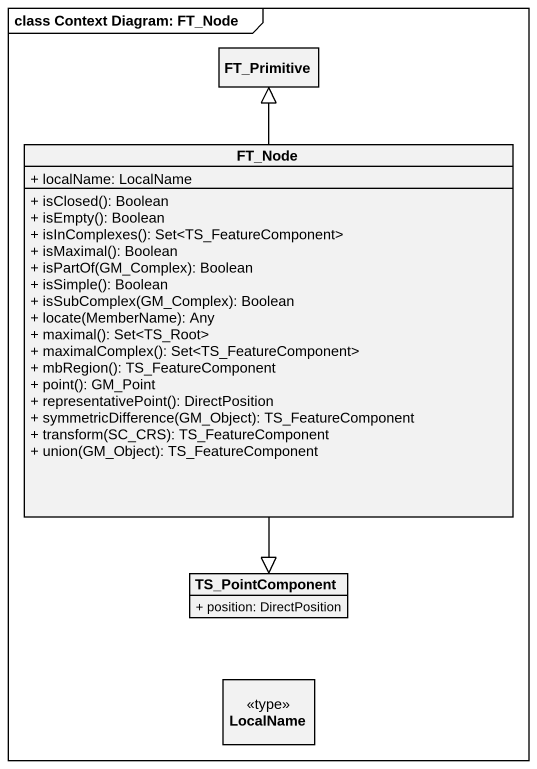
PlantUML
@startuml
mainframe class Context Diagram: FT_Node
hide circle
hide empty members
skinparam classAttributeIconSize 0
class FT_Primitive
class FT_Node {
  + localName: LocalName
  + isClosed(): Boolean
  + isEmpty(): Boolean
  + isInComplexes(): Set<TS_FeatureComponent>
  + isMaximal(): Boolean
  + isPartOf(GM_Complex): Boolean
  + isSimple(): Boolean
  + isSubComplex(GM_Complex): Boolean
  + locate(MemberName): Any
  + maximal(): Set<TS_Root>
  + maximalComplex(): Set<TS_FeatureComponent>
  + mbRegion(): TS_FeatureComponent
  + point(): GM_Point
  + representativePoint(): DirectPosition
  + symmetricDifference(GM_Object): TS_FeatureComponent
  + transform(SC_CRS): TS_FeatureComponent
  + union(GM_Object): TS_FeatureComponent
}
class TS_PointComponent {
  + position: DirectPosition
}
class LocalName <<type>>
FT_Node -up-|> FT_Primitive
FT_Node --|> TS_PointComponent
@enduml
